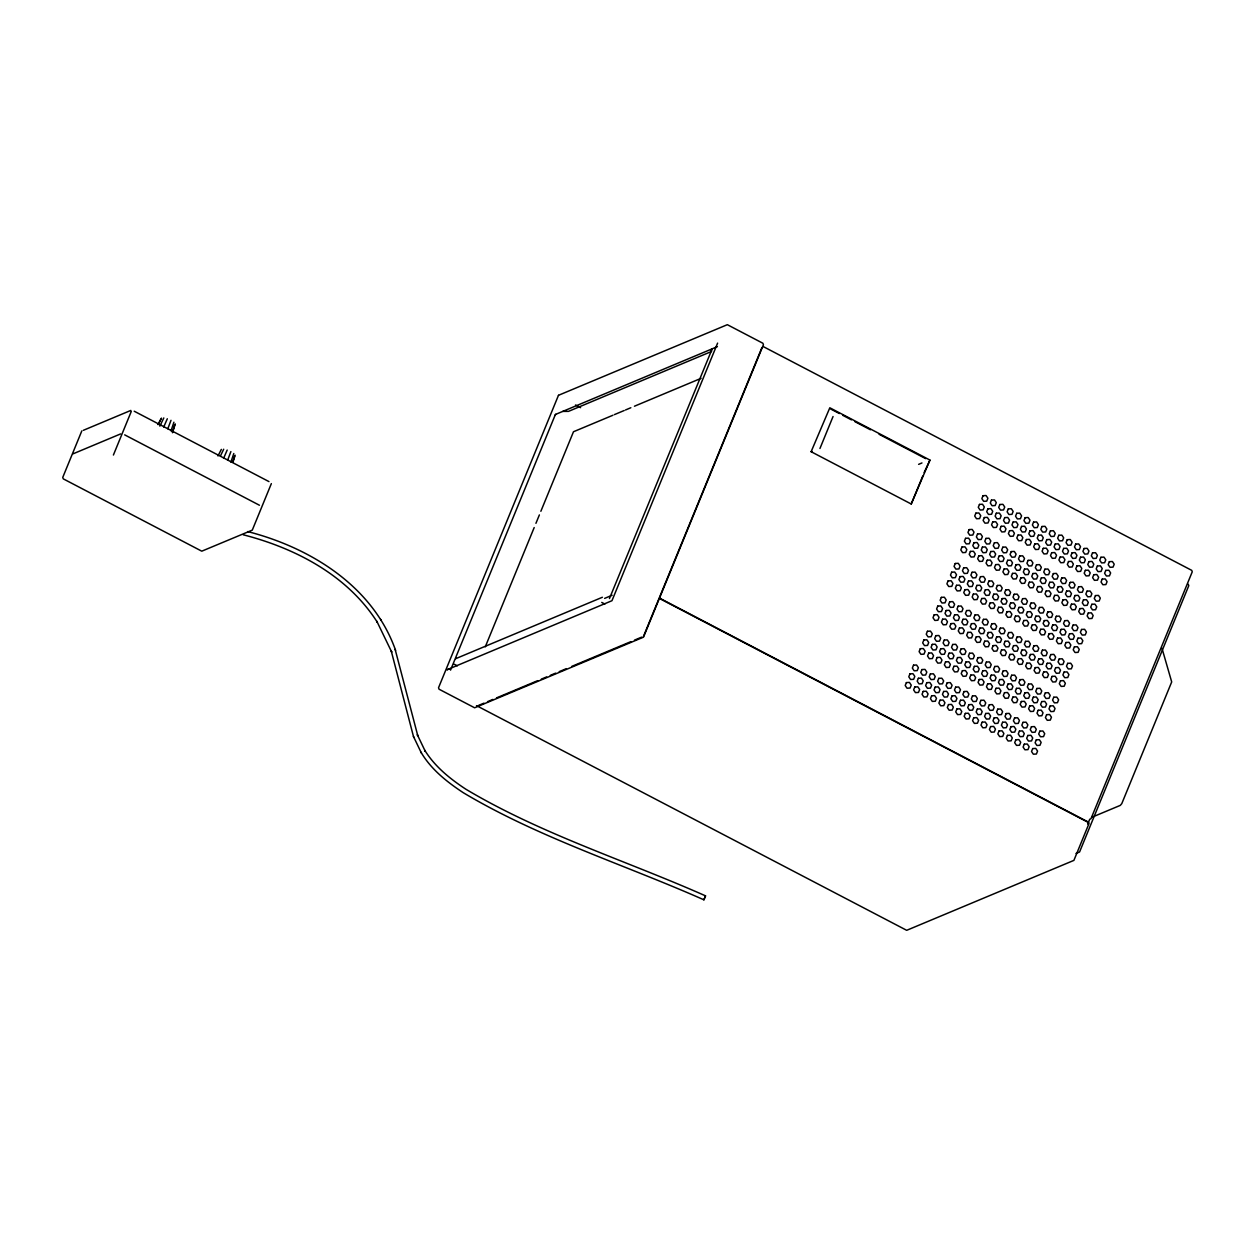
<?xml version="1.0" encoding="UTF-8"?>
<svg xmlns="http://www.w3.org/2000/svg" width="1255" height="1255" viewBox="0 0 1255 1255"><rect width="100%" height="100%" fill="white"/><g stroke="black" fill="none" stroke-linecap="round" stroke-linejoin="round"><path stroke-width="1.5" d="M172.5 432.74L175.261 423.923M232.944 462.248L235.156 455.204M172.421 432.144L174.68 425.006M232.865 461.636L234.56 456.287M171.025 430.841L173.912 422.213M230.904 462.122L233.806 453.494M167.809 428.755L171.009 420.315M227.688 460.036L230.889 451.596M420.99 752.216C431.03 769.331 446.937 781.928 463.283 792.705C538.881 837.807 623.751 864.334 703.898 899.819L705.53 895.85C625.743 860.491 541.219 834.12 465.934 789.254C450.074 778.853 434.889 766.632 424.786 750.317L425.225 751.212L417.319 734.708L417.758 735.65L395.168 649.463M81.81 430.92L62.75 477.402L63.283 478.861L201.773 551.18L252.286 530.112L271.347 483.63M113.405 455.032L131.273 411.452M450.545 670.123L555.4 414.479L717.389 346.647M485.261 646.858L534.191 527.555M535.932 523.319L539.383 514.911M540.858 511.287L573.488 431.751L612.926 415.248M609.459 598.541L712.197 348.827M717.609 343.117L611.969 600.706L446.921 669.809L449.086 668.978M643.486 636.363L761.879 347.666M811.122 451.706L829.822 407.781L929.955 460.083L911.24 504.008L811.122 451.706L811.954 451.361M819.954 448.474L833.053 416.519M911.24 504.008L922.692 476.116M924.119 472.633L929.955 460.083M704.541 898.266L703.898 899.819M704.886 897.388L705.53 895.85M163.715 427.029L167.307 418.762M223.61 458.31L227.186 450.043M159.856 426.135L163.809 417.946M220.535 455.769L223.688 449.227M158.303 424.159L160.86 419.186M158.083 424.661L161.44 418.103M217.978 455.942L221.335 449.384M554.992 415.452L555.808 414.307M83.316 430.324L130.818 410.432M73.119 453.808L120.621 433.916M614.37 414.636L624.19 410.526M625.476 409.993L630.841 407.734M634.434 406.228L701.074 378.335M918.629 464.35L921.954 462.954M455.675 658.687L602.369 597.27M604.628 598.384L612.111 595.247M478.563 705.42L483.944 703.161M487.52 701.67L492.901 699.412M496.494 697.906L537.72 680.649M541.297 679.143L546.678 676.9M550.27 675.394L555.651 673.135M559.228 671.645L566.397 668.633M571.778 666.389L630.936 641.619M634.512 640.113L641.682 637.116M1091.866 817.272L1120.291 805.381L1121.782 803.624L1171.699 681.936L1161.973 648.27M1075.99 853.478L1079.567 851.988L1188.783 585.677L1188.25 584.234M562.805 411.389L568.484 411.373L711.538 351.463L711.365 350.051M247.674 531.571C310.565 547.698 373.096 586.399 395.607 650.404M243.203 534.771C295.6 548.215 347.462 575.339 377.253 622.151L376.814 621.241L391.764 652.176L391.309 651.235L413.46 736.481L421.429 753.125M763.26 346.584L1191.717 570.35L1192.25 571.809L1090.972 818.746L1089.732 819.264L1087.74 824.111L1088.022 821.507L1088.038 822.307L659.581 598.525M830.716 409.036L839.36 413.538M842.811 415.342L851.439 419.86M854.89 421.649L870.421 429.775M879.065 434.277L925.672 458.624M575.496 404.989L580.61 407.655M660.005 598.353L1088.446 822.135L1088.995 823.578L1073.903 860.381L906.69 930.316L476.508 705.639M601.741 602.416L604.863 604.047M134.207 411.216L268.947 481.591M124.684 434.858L259.424 505.232M454.2 664.193L457.322 665.825M380.61 619.327L381.034 620.237M413.46 736.481L413.915 737.422M558.475 395.309L438.528 687.756L439.062 689.215L474.625 707.789L643.501 637.164L763.432 344.717L762.899 343.258L727.335 324.684L558.475 395.309M906.392 682.595L905.2 685.497L907.036 688.226L910.063 688.038L911.256 685.136L909.42 682.406L906.392 682.595M909.953 673.888L908.777 676.79L910.597 679.504L913.624 679.332L914.817 676.414L912.981 673.7L909.953 673.888M913.53 665.166L912.338 668.068L914.173 670.798L917.201 670.609L918.393 667.707L916.558 664.977L913.53 665.166M920.292 648.71L919.099 651.612L920.935 654.326L923.962 654.153L925.155 651.251L923.319 648.521L920.292 648.71M923.868 639.987L922.676 642.889L924.511 645.619L927.539 645.431L928.716 642.529L926.88 639.799L923.868 639.987M927.429 631.281L926.237 634.183L928.073 636.897L931.1 636.724L932.292 633.806L930.457 631.092L927.429 631.281M934.191 614.809L932.998 617.711L934.834 620.441L937.862 620.252L939.054 617.35L937.218 614.636L934.191 614.809M937.767 606.102L936.575 609.004L938.411 611.718L941.438 611.546L942.631 608.628L940.795 605.914L937.767 606.102M941.328 597.38L940.152 600.282L941.987 603.012L944.999 602.824L946.192 599.921L944.356 597.192L941.328 597.38M948.09 580.924L946.898 583.826L948.733 586.54L951.761 586.367L952.953 583.465L951.117 580.736L948.09 580.924M951.667 572.202L950.474 575.104L952.31 577.833L955.337 577.645L956.53 574.743L954.694 572.013L951.667 572.202M955.243 563.495L954.051 566.397L955.886 569.111L958.914 568.939L960.091 566.021L958.255 563.307L955.243 563.495M961.989 547.023L960.797 549.925L962.632 552.655L965.66 552.467L966.852 549.565L965.017 546.851L961.989 547.023M965.566 538.317L964.373 541.219L966.209 543.933L969.237 543.76L970.429 540.858L968.593 538.128L965.566 538.317M969.142 529.594L967.95 532.497L969.786 535.226L972.813 535.038L974.006 532.136L972.17 529.406L969.142 529.594M975.888 513.138L974.696 516.04L976.531 518.754L979.559 518.582L980.751 515.68L978.916 512.95L975.888 513.138M979.465 504.416L978.273 507.318L980.108 510.048L983.136 509.859L984.328 506.957L982.492 504.228L979.465 504.416M983.042 495.709L981.849 498.611L983.685 501.325L986.712 501.153L987.905 498.235L986.069 495.521L983.042 495.709M914.801 687.003L913.609 689.905L915.444 692.619L918.472 692.446L919.664 689.528L917.829 686.814L914.801 687.003M918.378 678.28L917.185 681.183L919.021 683.912L922.048 683.724L923.241 680.822L921.405 678.092L918.378 678.28M921.954 669.558L920.762 672.476L922.598 675.19L925.625 675.002L926.817 672.1L924.982 669.386L921.954 669.558M928.716 653.102L927.523 656.004L929.359 658.734L932.387 658.546L933.563 655.643L931.728 652.914L928.716 653.102M932.277 644.38L931.085 647.298L932.92 650.012L935.948 649.839L937.14 646.921L935.304 644.207L932.277 644.38M935.853 635.673L934.661 638.575L936.497 641.305L939.524 641.117L940.717 638.215L938.881 635.485L935.853 635.673M942.615 619.217L941.423 622.119L943.258 624.833L946.286 624.661L947.478 621.743L945.642 619.029L942.615 619.217M946.176 610.495L944.999 613.397L946.819 616.127L949.847 615.938L951.039 613.036L949.204 610.307L946.176 610.495M949.753 601.773L948.56 604.69L950.396 607.404L953.423 607.232L954.616 604.314L952.78 601.6L949.753 601.773M956.514 585.316L955.322 588.218L957.157 590.948L960.185 590.76L961.377 587.858L959.542 585.128L956.514 585.316M960.091 576.61L958.898 579.512L960.734 582.226L963.762 582.053L964.938 579.135L963.103 576.422L960.091 576.61M963.652 567.888L962.46 570.79L964.295 573.519L967.323 573.331L968.515 570.429L966.679 567.699L963.652 567.888M970.413 551.431L969.221 554.334L971.056 557.047L974.084 556.875L975.276 553.957L973.441 551.243L970.413 551.431M973.99 542.709L972.798 545.611L974.633 548.341L977.661 548.153L978.853 545.25L977.017 542.521L973.99 542.709M977.551 533.987L976.374 536.905L978.21 539.619L981.222 539.446L982.414 536.528L980.579 533.814L977.551 533.987M984.312 517.531L983.12 520.433L984.955 523.162L987.983 522.974L989.175 520.072L987.34 517.342L984.312 517.531M987.889 508.824L986.697 511.726L988.532 514.44L991.56 514.268L992.752 511.35L990.917 508.636L987.889 508.824M991.466 500.102L990.273 503.004L992.109 505.734L995.137 505.545L996.313 502.643L994.478 499.914L991.466 500.102M923.225 691.395L922.033 694.297L923.868 697.027L926.896 696.839L928.088 693.937L926.253 691.207L923.225 691.395M926.802 682.673L925.61 685.591L927.445 688.305L930.473 688.116L931.665 685.214L929.83 682.5L926.802 682.673M930.379 673.966L929.186 676.869L931.022 679.598L934.049 679.41L935.242 676.508L933.406 673.778L930.379 673.966M937.124 657.495L935.932 660.412L937.767 663.126L940.795 662.938L941.987 660.036L940.152 657.322L937.124 657.495M940.701 648.788L939.509 651.69L941.344 654.42L944.372 654.232L945.564 651.329L943.729 648.6L940.701 648.788M944.278 640.066L943.085 642.984L944.921 645.698L947.949 645.509L949.141 642.607L947.305 639.893L944.278 640.066M951.023 623.61L949.831 626.512L951.667 629.241L954.694 629.053L955.886 626.151L954.051 623.421L951.023 623.61M954.6 614.887L953.408 617.805L955.243 620.519L958.271 620.331L959.463 617.429L957.628 614.715L954.6 614.887M958.177 606.181L956.985 609.083L958.82 611.812L961.848 611.624L963.04 608.722L961.205 605.992L958.177 606.181M964.938 589.709L963.746 592.627L965.581 595.341L968.609 595.168L969.786 592.25L967.95 589.536L964.938 589.709M968.499 581.002L967.307 583.904L969.142 586.634L972.17 586.446L973.362 583.544L971.527 580.814L968.499 581.002M972.076 572.28L970.884 575.198L972.719 577.912L975.747 577.724L976.939 574.821L975.104 572.107L972.076 572.28M978.837 555.824L977.645 558.726L979.48 561.456L982.508 561.267L983.7 558.365L981.865 555.636L978.837 555.824M982.398 547.102L981.222 550.019L983.042 552.733L986.069 552.545L987.261 549.643L985.426 546.929L982.398 547.102M985.975 538.395L984.783 541.297L986.618 544.027L989.646 543.839L990.838 540.936L989.003 538.207L985.975 538.395M992.736 521.923L991.544 524.841L993.38 527.555L996.407 527.382L997.6 524.465L995.764 521.751L992.736 521.923M996.313 513.217L995.121 516.119L996.956 518.848L999.984 518.66L1001.161 515.758L999.325 513.028L996.313 513.217M999.874 504.494L998.682 507.412L1000.517 510.126L1003.545 509.938L1004.737 507.036L1002.902 504.322L999.874 504.494M931.649 695.788L930.457 698.69L932.292 701.42L935.32 701.231L936.512 698.329L934.677 695.615L931.649 695.788M935.226 687.081L934.034 689.983L935.869 692.697L938.897 692.525L940.089 689.623L938.254 686.893L935.226 687.081M938.803 678.359L937.611 681.261L939.446 683.991L942.474 683.802L943.666 680.9L941.83 678.186L938.803 678.359M945.548 661.903L944.356 664.805L946.192 667.534L949.219 667.346L950.412 664.444L948.576 661.714L945.548 661.903M949.125 653.18L947.933 656.083L949.768 658.812L952.796 658.624L953.988 655.722L952.153 653.008L949.125 653.18M952.702 644.474L951.51 647.376L953.345 650.09L956.373 649.917L957.565 647.015L955.73 644.286L952.702 644.474M959.448 628.002L958.255 630.92L960.091 633.634L963.118 633.446L964.311 630.543L962.475 627.829L959.448 628.002M963.024 619.295L961.832 622.198L963.667 624.912L966.695 624.739L967.887 621.837L966.052 619.107L963.024 619.295M966.601 610.573L965.409 613.475L967.244 616.205L970.272 616.017L971.464 613.115L969.629 610.401L966.601 610.573M973.347 594.117L972.154 597.019L973.99 599.749L977.017 599.561L978.21 596.658L976.374 593.929L973.347 594.117M976.923 585.395L975.731 588.297L977.567 591.027L980.594 590.838L981.787 587.936L979.951 585.222L976.923 585.395M980.5 576.688L979.308 579.59L981.143 582.304L984.171 582.132L985.363 579.23L983.528 576.5L980.5 576.688M987.246 560.216L986.053 563.134L987.889 565.848L990.917 565.66L992.109 562.758L990.273 560.044L987.246 560.216M990.823 551.51L989.63 554.412L991.466 557.142L994.493 556.953L995.686 554.051L993.85 551.322L990.823 551.51M994.399 542.788L993.207 545.69L995.042 548.419L998.07 548.231L999.262 545.329L997.427 542.615L994.399 542.788M1001.161 526.331L999.968 529.234L1001.804 531.963L1004.831 531.775L1006.008 528.873L1004.173 526.143L1001.161 526.331M1004.722 517.609L1003.529 520.511L1005.365 523.241L1008.393 523.053L1009.585 520.15L1007.749 517.437L1004.722 517.609M1008.298 508.902L1007.106 511.805L1008.942 514.519L1011.969 514.346L1013.162 511.444L1011.326 508.714L1008.298 508.902M940.073 700.196L938.881 703.098L940.717 705.812L943.744 705.639L944.937 702.737L943.101 700.008L940.073 700.196M943.65 691.474L942.458 694.376L944.293 697.105L947.321 696.917L948.513 694.015L946.678 691.285L943.65 691.474M947.227 682.767L946.035 685.669L947.87 688.383L950.898 688.211L952.09 685.293L950.255 682.579L947.227 682.767M953.973 666.295L952.78 669.197L954.616 671.927L957.643 671.739L958.836 668.837L957 666.123L953.973 666.295M957.549 657.589L956.357 660.491L958.192 663.205L961.22 663.032L962.412 660.13L960.577 657.4L957.549 657.589M961.126 648.866L959.934 651.769L961.769 654.498L964.797 654.31L965.989 651.408L964.154 648.678L961.126 648.866M967.872 632.41L966.679 635.312L968.515 638.026L971.543 637.854L972.735 634.952L970.899 632.222L967.872 632.41M971.448 623.688L970.256 626.59L972.092 629.32L975.119 629.132L976.312 626.229L974.476 623.515L971.448 623.688M975.025 614.981L973.833 617.884L975.668 620.598L978.696 620.425L979.888 617.507L978.053 614.793L975.025 614.981M981.771 598.51L980.579 601.412L982.414 604.141L985.442 603.953L986.634 601.051L984.798 598.337L981.771 598.51M985.348 589.803L984.155 592.705L985.991 595.419L989.018 595.247L990.211 592.344L988.375 589.615L985.348 589.803M988.924 581.081L987.732 583.983L989.567 586.712L992.595 586.524L993.787 583.622L991.952 580.892L988.924 581.081M995.67 564.625L994.478 567.527L996.313 570.241L999.341 570.068L1000.533 567.166L998.698 564.436L995.67 564.625M999.247 555.902L998.054 558.804L999.89 561.534L1002.918 561.346L1004.11 558.444L1002.274 555.73L999.247 555.902M1002.823 547.196L1001.631 550.098L1003.467 552.812L1006.494 552.639L1007.687 549.721L1005.851 547.007L1002.823 547.196M1009.569 530.724L1008.377 533.626L1010.212 536.356L1013.24 536.167L1014.432 533.265L1012.597 530.551L1009.569 530.724M1013.146 522.017L1011.954 524.919L1013.789 527.633L1016.817 527.461L1018.009 524.559L1016.173 521.829L1013.146 522.017M1016.723 513.295L1015.53 516.197L1017.366 518.927L1020.393 518.739L1021.586 515.836L1019.75 513.107L1016.723 513.295M948.498 704.588L947.305 707.491L949.141 710.22L952.169 710.032L953.361 707.13L951.525 704.4L948.498 704.588M952.074 695.882L950.882 698.784L952.718 701.498L955.745 701.325L956.938 698.408L955.102 695.694L952.074 695.882M955.635 687.16L954.459 690.062L956.294 692.791L959.306 692.603L960.499 689.701L958.663 686.971L955.635 687.16M962.397 670.703L961.205 673.606L963.04 676.32L966.068 676.147L967.26 673.229L965.424 670.515L962.397 670.703M965.974 661.981L964.781 664.883L966.617 667.613L969.644 667.425L970.837 664.523L969.001 661.793L965.974 661.981M969.55 653.259L968.358 656.177L970.193 658.891L973.221 658.718L974.413 655.8L972.578 653.086L969.55 653.259M976.296 636.803L975.104 639.705L976.939 642.434L979.967 642.246L981.159 639.344L979.324 636.614L976.296 636.803M979.873 628.096L978.68 630.998L980.516 633.712L983.544 633.54L984.736 630.622L982.9 627.908L979.873 628.096M983.449 619.374L982.257 622.276L984.093 625.006L987.12 624.817L988.312 621.915L986.477 619.186L983.449 619.374M990.195 602.918L989.003 605.82L990.838 608.534L993.866 608.361L995.058 605.443L993.223 602.729L990.195 602.918M993.772 594.195L992.58 597.098L994.415 599.827L997.443 599.639L998.635 596.737L996.799 594.007L993.772 594.195M997.349 585.473L996.156 588.391L997.992 591.105L1001.019 590.932L1002.212 588.015L1000.376 585.301L997.349 585.473M1004.094 569.017L1002.902 571.919L1004.737 574.649L1007.765 574.461L1008.957 571.558L1007.122 568.829L1004.094 569.017M1007.671 560.31L1006.479 563.213L1008.314 565.927L1011.342 565.754L1012.534 562.836L1010.699 560.122L1007.671 560.31M1011.248 551.588L1010.055 554.49L1011.891 557.22L1014.919 557.032L1016.111 554.13L1014.275 551.4L1011.248 551.588M1017.993 535.132L1016.801 538.034L1018.636 540.748L1021.664 540.576L1022.856 537.673L1021.021 534.944L1017.993 535.132M1021.57 526.41L1020.378 529.312L1022.213 532.042L1025.241 531.853L1026.433 528.951L1024.598 526.221L1021.57 526.41M1025.147 517.703L1023.955 520.605L1025.79 523.319L1028.818 523.147L1030.01 520.229L1028.174 517.515L1025.147 517.703M956.922 708.981L955.73 711.899L957.565 714.613L960.593 714.44L961.785 711.522L959.949 708.808L956.922 708.981M960.483 700.274L959.306 703.177L961.142 705.906L964.154 705.718L965.346 702.816L963.511 700.086L960.483 700.274M964.06 691.552L962.867 694.47L964.703 697.184L967.731 696.996L968.923 694.093L967.087 691.38L964.06 691.552M970.821 675.096L969.629 677.998L971.464 680.728L974.492 680.539L975.684 677.637L973.849 674.908L970.821 675.096M974.398 666.374L973.205 669.292L975.041 672.005L978.069 671.817L979.245 668.915L977.425 666.201L974.398 666.374M977.959 657.667L976.767 660.569L978.602 663.299L981.63 663.111L982.822 660.208L980.986 657.479L977.959 657.667M984.72 641.195L983.528 644.113L985.363 646.827L988.391 646.654L989.583 643.737L987.748 641.023L984.72 641.195M988.297 632.489L987.105 635.391L988.94 638.12L991.968 637.932L993.16 635.03L991.324 632.3L988.297 632.489M991.858 623.766L990.681 626.684L992.517 629.398L995.529 629.21L996.721 626.308L994.886 623.594L991.858 623.766M998.619 607.31L997.427 610.212L999.262 612.942L1002.29 612.754L1003.482 609.852L1001.647 607.122L998.619 607.31M1002.196 598.588L1001.004 601.506L1002.839 604.22L1005.867 604.032L1007.059 601.129L1005.224 598.415L1002.196 598.588M1005.773 589.881L1004.58 592.784L1006.416 595.513L1009.444 595.325L1010.636 592.423L1008.8 589.693L1005.773 589.881M1012.518 573.409L1011.326 576.327L1013.162 579.041L1016.189 578.869L1017.381 575.951L1015.546 573.237L1012.518 573.409M1016.095 564.703L1014.903 567.605L1016.738 570.335L1019.766 570.147L1020.958 567.244L1019.123 564.515L1016.095 564.703M1019.672 555.981L1018.48 558.899L1020.315 561.613L1023.343 561.424L1024.535 558.522L1022.699 555.808L1019.672 555.981M1026.417 539.525L1025.225 542.427L1027.061 545.156L1030.088 544.968L1031.281 542.066L1029.445 539.336L1026.417 539.525M1029.994 530.802L1028.802 533.72L1030.637 536.434L1033.665 536.261L1034.857 533.344L1033.022 530.63L1029.994 530.802M1033.571 522.096L1032.379 524.998L1034.214 527.727L1037.242 527.539L1038.434 524.637L1036.599 521.907L1033.571 522.096M965.33 713.389L964.154 716.291L965.989 719.021L969.001 718.833L970.193 715.93L968.358 713.201L965.33 713.389M968.907 704.667L967.715 707.569L969.55 710.299L972.578 710.11L973.77 707.208L971.935 704.494L968.907 704.667M972.484 695.96L971.292 698.862L973.127 701.576L976.155 701.404L977.347 698.502L975.512 695.772L972.484 695.96M979.245 679.488L978.053 682.406L979.888 685.12L982.916 684.932L984.093 682.03L982.257 679.316L979.245 679.488M982.806 670.782L981.614 673.684L983.449 676.414L986.477 676.225L987.669 673.323L985.834 670.594L982.806 670.782M986.383 662.06L985.191 664.962L987.026 667.691L990.054 667.503L991.246 664.601L989.411 661.887L986.383 662.06M993.144 645.603L991.952 648.506L993.787 651.235L996.815 651.047L998.007 648.145L996.172 645.415L993.144 645.603M996.705 636.881L995.529 639.783L997.364 642.513L1000.376 642.325L1001.568 639.423L999.733 636.709L996.705 636.881M1000.282 628.175L999.09 631.077L1000.925 633.791L1003.953 633.618L1005.145 630.716L1003.31 627.986L1000.282 628.175M1007.043 611.703L1005.851 614.621L1007.687 617.335L1010.714 617.146L1011.907 614.244L1010.071 611.53L1007.043 611.703M1010.62 602.996L1009.428 605.898L1011.263 608.628L1014.291 608.44L1015.483 605.538L1013.648 602.808L1010.62 602.996M1014.181 594.274L1012.989 597.176L1014.824 599.906L1017.852 599.717L1019.044 596.815L1017.209 594.101L1014.181 594.274M1020.942 577.818L1019.75 580.72L1021.586 583.45L1024.613 583.261L1025.806 580.359L1023.97 577.629L1020.942 577.818M1024.519 569.095L1023.327 572.013L1025.162 574.727L1028.19 574.539L1029.382 571.637L1027.547 568.923L1024.519 569.095M1028.08 560.389L1026.904 563.291L1028.739 566.005L1031.751 565.832L1032.943 562.93L1031.108 560.201L1028.08 560.389M1034.842 543.917L1033.649 546.835L1035.485 549.549L1038.513 549.361L1039.705 546.458L1037.869 543.744L1034.842 543.917M1038.418 535.21L1037.226 538.113L1039.062 540.842L1042.089 540.654L1043.282 537.752L1041.446 535.022L1038.418 535.21M1041.995 526.488L1040.803 529.39L1042.638 532.12L1045.666 531.932L1046.858 529.03L1045.023 526.316L1041.995 526.488M973.755 717.782L972.562 720.684L974.398 723.413L977.425 723.225L978.618 720.323L976.782 717.609L973.755 717.782M977.331 709.075L976.139 711.977L977.974 714.691L981.002 714.519L982.194 711.616L980.359 708.887L977.331 709.075M980.908 700.353L979.716 703.255L981.551 705.985L984.579 705.796L985.771 702.894L983.936 700.164L980.908 700.353M987.654 683.897L986.461 686.799L988.297 689.513L991.324 689.34L992.517 686.438L990.681 683.708L987.654 683.897M991.23 675.174L990.038 678.077L991.874 680.806L994.901 680.618L996.094 677.716L994.258 675.002L991.23 675.174M994.807 666.468L993.615 669.37L995.45 672.084L998.478 671.911L999.67 669.009L997.835 666.28L994.807 666.468M1001.553 649.996L1000.376 652.898L1002.212 655.628L1005.224 655.439L1006.416 652.537L1004.58 649.823L1001.553 649.996M1005.13 641.289L1003.937 644.192L1005.773 646.905L1008.8 646.733L1009.993 643.831L1008.157 641.101L1005.13 641.289M1008.706 632.567L1007.514 635.469L1009.349 638.199L1012.377 638.011L1013.569 635.108L1011.734 632.379L1008.706 632.567M1015.468 616.111L1014.275 619.013L1016.111 621.727L1019.138 621.554L1020.315 618.652L1018.48 615.923L1015.468 616.111M1019.029 607.389L1017.836 610.291L1019.672 613.02L1022.699 612.832L1023.892 609.93L1022.056 607.216L1019.029 607.389M1022.605 598.682L1021.413 601.584L1023.249 604.298L1026.276 604.126L1027.469 601.223L1025.633 598.494L1022.605 598.682M1029.367 582.21L1028.174 585.112L1030.01 587.842L1033.038 587.654L1034.23 584.752L1032.394 582.038L1029.367 582.21M1032.928 573.504L1031.751 576.406L1033.587 579.12L1036.599 578.947L1037.791 576.045L1035.955 573.315L1032.928 573.504M1036.505 564.781L1035.312 567.684L1037.148 570.413L1040.175 570.225L1041.368 567.323L1039.532 564.609L1036.505 564.781M1043.266 548.325L1042.074 551.227L1043.909 553.941L1046.937 553.769L1048.129 550.867L1046.294 548.137L1043.266 548.325M1046.843 539.603L1045.65 542.505L1047.486 545.235L1050.513 545.047L1051.706 542.144L1049.87 539.43L1046.843 539.603M1050.404 530.896L1049.211 533.799L1051.047 536.513L1054.074 536.34L1055.267 533.438L1053.431 530.708L1050.404 530.896M982.179 722.19L980.986 725.092L982.822 727.806L985.85 727.633L987.042 724.715L985.206 722.002L982.179 722.19M985.755 713.468L984.563 716.37L986.399 719.099L989.426 718.911L990.619 716.009L988.783 713.279L985.755 713.468M989.332 704.745L988.14 707.663L989.975 710.377L993.003 710.205L994.195 707.287L992.36 704.573L989.332 704.745M996.078 688.289L994.886 691.191L996.721 693.921L999.749 693.733L1000.941 690.83L999.106 688.101L996.078 688.289M999.655 679.582L998.462 682.485L1000.298 685.199L1003.325 685.026L1004.518 682.108L1002.682 679.394L999.655 679.582M1003.231 670.86L1002.039 673.762L1003.875 676.492L1006.902 676.304L1008.094 673.402L1006.259 670.672L1003.231 670.86M1009.977 654.404L1008.785 657.306L1010.62 660.02L1013.648 659.848L1014.84 656.945L1013.005 654.216L1009.977 654.404M1013.554 645.682L1012.361 648.584L1014.197 651.314L1017.225 651.125L1018.417 648.223L1016.581 645.494L1013.554 645.682M1017.13 636.975L1015.938 639.877L1017.774 642.591L1020.801 642.419L1021.994 639.501L1020.158 636.787L1017.13 636.975M1023.876 620.503L1022.684 623.406L1024.519 626.135L1027.547 625.947L1028.739 623.045L1026.904 620.315L1023.876 620.503M1027.453 611.797L1026.261 614.699L1028.096 617.413L1031.124 617.24L1032.316 614.323L1030.481 611.609L1027.453 611.797M1031.03 603.075L1029.837 605.977L1031.673 608.706L1034.7 608.518L1035.893 605.616L1034.057 602.886L1031.03 603.075M1037.775 586.618L1036.599 589.521L1038.434 592.235L1041.446 592.062L1042.638 589.16L1040.803 586.43L1037.775 586.618M1041.352 577.896L1040.16 580.798L1041.995 583.528L1045.023 583.34L1046.215 580.438L1044.38 577.708L1041.352 577.896M1044.929 569.19L1043.736 572.092L1045.572 574.806L1048.6 574.633L1049.792 571.715L1047.956 569.001L1044.929 569.19M1051.69 552.718L1050.498 555.62L1052.333 558.35L1055.361 558.161L1056.537 555.259L1054.702 552.545L1051.69 552.718M1055.251 544.011L1054.059 546.913L1055.894 549.627L1058.922 549.455L1060.114 546.537L1058.279 543.823L1055.251 544.011M1058.828 535.289L1057.636 538.191L1059.471 540.921L1062.499 540.732L1063.691 537.83L1061.856 535.101L1058.828 535.289M990.603 726.582L989.411 729.484L991.246 732.214L994.274 732.026L995.466 729.124L993.631 726.394L990.603 726.582M994.18 717.86L992.987 720.778L994.823 723.492L997.851 723.319L999.043 720.401L997.207 717.687L994.18 717.86M997.756 709.153L996.564 712.056L998.4 714.785L1001.427 714.597L1002.62 711.695L1000.784 708.965L997.756 709.153M1004.502 692.697L1003.31 695.599L1005.145 698.313L1008.173 698.141L1009.365 695.223L1007.53 692.509L1004.502 692.697M1008.079 683.975L1006.887 686.877L1008.722 689.607L1011.75 689.419L1012.942 686.516L1011.106 683.787L1008.079 683.975M1011.656 675.253L1010.463 678.171L1012.299 680.885L1015.326 680.696L1016.519 677.794L1014.683 675.08L1011.656 675.253M1018.401 658.797L1017.209 661.699L1019.044 664.428L1022.072 664.24L1023.264 661.338L1021.429 658.608L1018.401 658.797M1021.978 650.074L1020.786 652.992L1022.621 655.706L1025.649 655.534L1026.841 652.616L1025.006 649.902L1021.978 650.074M1025.555 641.368L1024.362 644.27L1026.198 647L1029.226 646.811L1030.418 643.909L1028.582 641.18L1025.555 641.368M1032.3 624.912L1031.108 627.814L1032.943 630.528L1035.971 630.355L1037.163 627.437L1035.328 624.723L1032.3 624.912M1035.877 616.189L1034.685 619.091L1036.52 621.821L1039.548 621.633L1040.74 618.731L1038.905 616.001L1035.877 616.189M1039.454 607.467L1038.262 610.385L1040.097 613.099L1043.125 612.911L1044.317 610.008L1042.481 607.295L1039.454 607.467M1046.199 591.011L1045.007 593.913L1046.843 596.643L1049.87 596.454L1051.062 593.552L1049.227 590.823L1046.199 591.011M1049.776 582.289L1048.584 585.207L1050.419 587.92L1053.447 587.748L1054.639 584.83L1052.804 582.116L1049.776 582.289M1053.353 573.582L1052.161 576.484L1053.996 579.214L1057.024 579.026L1058.216 576.123L1056.381 573.394L1053.353 573.582M1060.099 557.126L1058.906 560.028L1060.742 562.742L1063.769 562.569L1064.962 559.652L1063.126 556.938L1060.099 557.126M1063.675 548.404L1062.483 551.306L1064.318 554.035L1067.346 553.847L1068.538 550.945L1066.703 548.215L1063.675 548.404M1067.252 539.681L1066.06 542.599L1067.895 545.313L1070.923 545.125L1072.115 542.223L1070.28 539.509L1067.252 539.681M999.027 730.975L997.835 733.893L999.67 736.607L1002.698 736.418L1003.89 733.516L1002.055 730.802L999.027 730.975M1002.604 722.268L1001.412 725.17L1003.247 727.9L1006.275 727.712L1007.467 724.81L1005.631 722.08L1002.604 722.268M1006.181 713.546L1004.988 716.448L1006.824 719.178L1009.851 718.99L1011.028 716.087L1009.193 713.373L1006.181 713.546M1012.926 697.09L1011.734 699.992L1013.569 702.722L1016.597 702.533L1017.789 699.631L1015.954 696.902L1012.926 697.09M1016.503 688.368L1015.311 691.285L1017.146 693.999L1020.174 693.811L1021.366 690.909L1019.531 688.195L1016.503 688.368M1020.08 679.661L1018.887 682.563L1020.723 685.277L1023.751 685.105L1024.943 682.202L1023.107 679.473L1020.08 679.661M1026.825 663.189L1025.633 666.107L1027.469 668.821L1030.496 668.633L1031.688 665.73L1029.853 663.017L1026.825 663.189M1030.402 654.483L1029.21 657.385L1031.045 660.114L1034.073 659.926L1035.265 657.024L1033.43 654.294L1030.402 654.483M1033.979 645.76L1032.787 648.662L1034.622 651.392L1037.65 651.204L1038.842 648.302L1037.006 645.588L1033.979 645.76M1040.724 629.304L1039.532 632.206L1041.368 634.936L1044.395 634.748L1045.588 631.845L1043.752 629.116L1040.724 629.304M1044.301 620.582L1043.109 623.5L1044.944 626.214L1047.972 626.025L1049.164 623.123L1047.329 620.409L1044.301 620.582M1047.878 611.875L1046.686 614.777L1048.521 617.507L1051.549 617.319L1052.741 614.417L1050.906 611.687L1047.878 611.875M1054.624 595.403L1053.431 598.321L1055.267 601.035L1058.294 600.847L1059.487 597.945L1057.651 595.231L1054.624 595.403M1058.2 586.697L1057.008 589.599L1058.844 592.329L1061.871 592.14L1063.063 589.238L1061.228 586.509L1058.2 586.697M1061.777 577.975L1060.585 580.877L1062.42 583.606L1065.448 583.418L1066.64 580.516L1064.805 577.802L1061.777 577.975M1068.523 561.518L1067.33 564.421L1069.166 567.15L1072.194 566.962L1073.386 564.06L1071.55 561.33L1068.523 561.518M1072.099 552.796L1070.907 555.714L1072.743 558.428L1075.77 558.24L1076.963 555.337L1075.127 552.624L1072.099 552.796M1075.676 544.09L1074.484 546.992L1076.319 549.721L1079.347 549.533L1080.539 546.631L1078.704 543.901L1075.676 544.09M1007.451 735.383L1006.259 738.285L1008.094 740.999L1011.122 740.827L1012.314 737.924L1010.479 735.195L1007.451 735.383M1011.012 726.661L1009.836 729.563L1011.671 732.293L1014.683 732.104L1015.875 729.202L1014.04 726.488L1011.012 726.661M1014.589 717.954L1013.397 720.856L1015.232 723.57L1018.26 723.398L1019.452 720.495L1017.617 717.766L1014.589 717.954M1021.35 701.482L1020.158 704.384L1021.994 707.114L1025.021 706.926L1026.214 704.024L1024.378 701.31L1021.35 701.482M1024.927 692.776L1023.735 695.678L1025.57 698.392L1028.598 698.219L1029.79 695.317L1027.955 692.587L1024.927 692.776M1028.488 684.053L1027.296 686.956L1029.131 689.685L1032.159 689.497L1033.351 686.595L1031.516 683.881L1028.488 684.053M1035.249 667.597L1034.057 670.499L1035.893 673.213L1038.92 673.041L1040.113 670.139L1038.277 667.409L1035.249 667.597M1038.826 658.875L1037.634 661.777L1039.469 664.507L1042.497 664.319L1043.689 661.416L1041.854 658.702L1038.826 658.875M1042.403 650.168L1041.211 653.071L1043.046 655.785L1046.074 655.612L1047.25 652.71L1045.415 649.98L1042.403 650.168M1049.149 633.697L1047.956 636.599L1049.792 639.328L1052.82 639.14L1054.012 636.238L1052.176 633.524L1049.149 633.697M1052.725 624.99L1051.533 627.892L1053.369 630.606L1056.396 630.434L1057.589 627.531L1055.753 624.802L1052.725 624.99M1056.302 616.268L1055.11 619.17L1056.945 621.9L1059.973 621.711L1061.165 618.809L1059.33 616.095L1056.302 616.268M1063.048 599.812L1061.856 602.714L1063.691 605.443L1066.719 605.255L1067.911 602.353L1066.075 599.623L1063.048 599.812M1066.624 591.089L1065.432 593.991L1067.268 596.721L1070.295 596.533L1071.488 593.631L1069.652 590.917L1066.624 591.089M1070.201 582.383L1069.009 585.285L1070.844 587.999L1073.872 587.826L1075.064 584.924L1073.229 582.195L1070.201 582.383M1076.947 565.911L1075.755 568.813L1077.59 571.543L1080.618 571.354L1081.81 568.452L1079.975 565.738L1076.947 565.911M1080.524 557.204L1079.331 560.107L1081.167 562.82L1084.195 562.648L1085.387 559.746L1083.551 557.016L1080.524 557.204M1084.1 548.482L1082.908 551.384L1084.744 554.114L1087.771 553.926L1088.964 551.023L1087.128 548.309L1084.1 548.482M1015.86 739.775L1014.683 742.678L1016.519 745.407L1019.531 745.219L1020.723 742.317L1018.887 739.587L1015.86 739.775M1019.437 731.069L1018.244 733.971L1020.08 736.685L1023.107 736.512L1024.3 733.595L1022.464 730.881L1019.437 731.069M1023.013 722.347L1021.821 725.249L1023.656 727.978L1026.684 727.79L1027.876 724.888L1026.041 722.158L1023.013 722.347M1029.775 705.89L1028.582 708.793L1030.418 711.507L1033.445 711.334L1034.638 708.432L1032.802 705.702L1029.775 705.89M1033.336 697.168L1032.143 700.07L1033.979 702.8L1037.006 702.612L1038.199 699.71L1036.363 696.98L1033.336 697.168M1036.912 688.462L1035.72 691.364L1037.556 694.078L1040.583 693.905L1041.776 690.987L1039.94 688.273L1036.912 688.462M1043.674 671.99L1042.481 674.892L1044.317 677.622L1047.345 677.433L1048.537 674.531L1046.701 671.817L1043.674 671.99M1047.235 663.283L1046.058 666.185L1047.894 668.899L1050.906 668.727L1052.098 665.809L1050.262 663.095L1047.235 663.283M1050.812 654.561L1049.619 657.463L1051.455 660.193L1054.482 660.005L1055.675 657.102L1053.839 654.373L1050.812 654.561M1057.573 638.105L1056.381 641.007L1058.216 643.721L1061.244 643.548L1062.436 640.646L1060.601 637.917L1057.573 638.105M1061.15 629.383L1059.957 632.285L1061.793 635.014L1064.82 634.826L1066.013 631.924L1064.177 629.194L1061.15 629.383M1064.711 620.676L1063.518 623.578L1065.354 626.292L1068.381 626.12L1069.574 623.202L1067.738 620.488L1064.711 620.676M1071.472 604.204L1070.28 607.106L1072.115 609.836L1075.143 609.648L1076.335 606.745L1074.5 604.032L1071.472 604.204M1075.049 595.498L1073.856 598.4L1075.692 601.114L1078.72 600.941L1079.912 598.039L1078.076 595.309L1075.049 595.498M1078.625 586.775L1077.433 589.677L1079.269 592.407L1082.296 592.219L1083.473 589.317L1081.637 586.587L1078.625 586.775M1085.371 570.319L1084.179 573.221L1086.014 575.935L1089.042 575.763L1090.234 572.86L1088.399 570.131L1085.371 570.319M1088.948 561.597L1087.756 564.499L1089.591 567.229L1092.619 567.04L1093.811 564.138L1091.976 561.409L1088.948 561.597M1092.525 552.89L1091.332 555.792L1093.168 558.506L1096.195 558.334L1097.388 555.416L1095.552 552.702L1092.525 552.89M1024.284 744.184L1023.092 747.086L1024.927 749.8L1027.955 749.627L1029.147 746.709L1027.312 743.995L1024.284 744.184M1027.861 735.461L1026.668 738.364L1028.504 741.093L1031.532 740.905L1032.724 738.003L1030.888 735.273L1027.861 735.461M1031.437 726.739L1030.245 729.657L1032.081 732.371L1035.108 732.183L1036.301 729.281L1034.465 726.567L1031.437 726.739M1038.183 710.283L1036.991 713.185L1038.826 715.915L1041.854 715.727L1043.046 712.824L1041.211 710.095L1038.183 710.283M1041.76 701.561L1040.568 704.479L1042.403 707.193L1045.431 707.02L1046.623 704.102L1044.788 701.388L1041.76 701.561M1045.337 692.854L1044.144 695.756L1045.98 698.486L1049.007 698.298L1050.2 695.395L1048.364 692.666L1045.337 692.854M1052.082 676.398L1050.906 679.3L1052.741 682.014L1055.753 681.841L1056.945 678.924L1055.11 676.21L1052.082 676.398M1055.659 667.676L1054.467 670.578L1056.302 673.308L1059.33 673.119L1060.522 670.217L1058.687 667.487L1055.659 667.676M1059.236 658.953L1058.043 661.871L1059.879 664.585L1062.907 664.413L1064.099 661.495L1062.263 658.781L1059.236 658.953M1065.997 642.497L1064.805 645.399L1066.64 648.129L1069.668 647.941L1070.86 645.039L1069.025 642.309L1065.997 642.497M1069.558 633.791L1068.366 636.693L1070.201 639.407L1073.229 639.234L1074.421 636.316L1072.586 633.602L1069.558 633.791M1073.135 625.068L1071.943 627.971L1073.778 630.7L1076.806 630.512L1077.998 627.61L1076.163 624.88L1073.135 625.068M1079.896 608.612L1078.704 611.514L1080.539 614.228L1083.567 614.056L1084.759 611.138L1082.924 608.424L1079.896 608.612M1083.457 599.89L1082.281 602.792L1084.116 605.522L1087.128 605.334L1088.32 602.431L1086.485 599.702L1083.457 599.89M1087.034 591.168L1085.842 594.086L1087.677 596.8L1090.705 596.627L1091.897 593.709L1090.062 590.995L1087.034 591.168M1093.795 574.712L1092.603 577.614L1094.438 580.343L1097.466 580.155L1098.658 577.253L1096.823 574.523L1093.795 574.712M1097.372 566.005L1096.18 568.907L1098.015 571.621L1101.043 571.449L1102.235 568.531L1100.4 565.817L1097.372 566.005M1100.933 557.283L1099.741 560.185L1101.576 562.915L1104.604 562.726L1105.796 559.824L1103.961 557.095L1100.933 557.283M1032.708 748.576L1031.516 751.478L1033.351 754.208L1036.379 754.02L1037.571 751.118L1035.736 748.388L1032.708 748.576M1036.285 739.854L1035.093 742.772L1036.928 745.486L1039.956 745.297L1041.148 742.395L1039.313 739.681L1036.285 739.854M1039.862 731.147L1038.669 734.05L1040.505 736.779L1043.533 736.591L1044.725 733.689L1042.889 730.959L1039.862 731.147M1046.607 714.675L1045.415 717.593L1047.25 720.307L1050.278 720.119L1051.47 717.217L1049.635 714.503L1046.607 714.675M1050.184 705.969L1048.992 708.871L1050.827 711.601L1053.855 711.412L1055.047 708.51L1053.212 705.781L1050.184 705.969M1053.761 697.247L1052.569 700.149L1054.404 702.878L1057.432 702.69L1058.624 699.788L1056.788 697.074L1053.761 697.247M1060.506 680.79L1059.314 683.693L1061.15 686.422L1064.177 686.234L1065.37 683.332L1063.534 680.602L1060.506 680.79M1064.083 672.068L1062.891 674.986L1064.726 677.7L1067.754 677.512L1068.946 674.61L1067.111 671.896L1064.083 672.068M1067.66 663.362L1066.468 666.264L1068.303 668.993L1071.331 668.805L1072.523 665.903L1070.688 663.173L1067.66 663.362M1074.406 646.89L1073.213 649.808L1075.049 652.522L1078.076 652.349L1079.269 649.431L1077.433 646.717L1074.406 646.89M1077.982 638.183L1076.79 641.085L1078.625 643.815L1081.653 643.627L1082.845 640.725L1081.01 637.995L1077.982 638.183M1081.559 629.461L1080.367 632.379L1082.202 635.093L1085.23 634.905L1086.422 632.002L1084.587 629.288L1081.559 629.461M1088.305 613.005L1087.128 615.907L1088.964 618.637L1091.976 618.448L1093.168 615.546L1091.332 612.817L1088.305 613.005M1091.881 604.283L1090.689 607.2L1092.525 609.914L1095.552 609.726L1096.745 606.824L1094.909 604.11L1091.881 604.283M1095.458 595.576L1094.266 598.478L1096.101 601.208L1099.129 601.019L1100.321 598.117L1098.486 595.388L1095.458 595.576M1102.219 579.104L1101.027 582.022L1102.863 584.736L1105.89 584.563L1107.083 581.645L1105.247 578.932L1102.219 579.104M1105.781 570.398L1104.588 573.3L1106.424 576.029L1109.451 575.841L1110.644 572.939L1108.808 570.209L1105.781 570.398M1109.357 561.675L1108.165 564.593L1110 567.307L1113.028 567.119L1114.22 564.217L1112.385 561.503L1109.357 561.675"/></g></svg>
